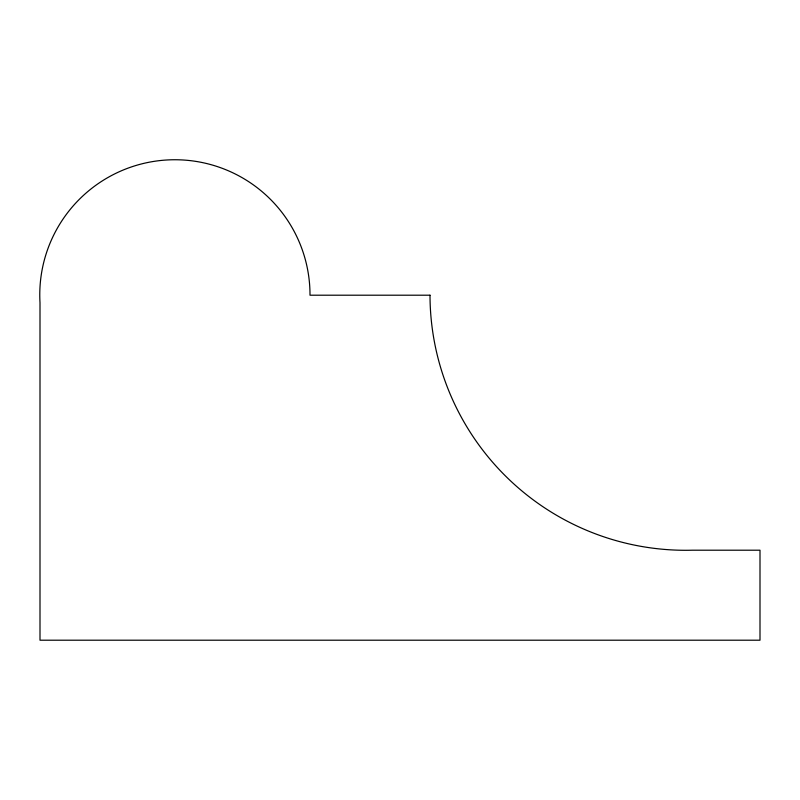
<?xml version="1.0" encoding="UTF-8"?>
<svg xmlns="http://www.w3.org/2000/svg" width="800" height="800" viewBox="0 0 800 800"><rect width="100%" height="100%" fill="white"/><g stroke="black" fill="none" stroke-linecap="round" stroke-linejoin="round"><path stroke-width="1.2" d="M430 295.2L310 295.2A135.11 135.11 0 0 0 171.13 159.8A135.11 135.11 0 0 0 40 302.7L40 640.2L760 640.2L760 550.2L692.5 550.2A255.7 255.7 0 0 1 430 295.2"/></g></svg>
